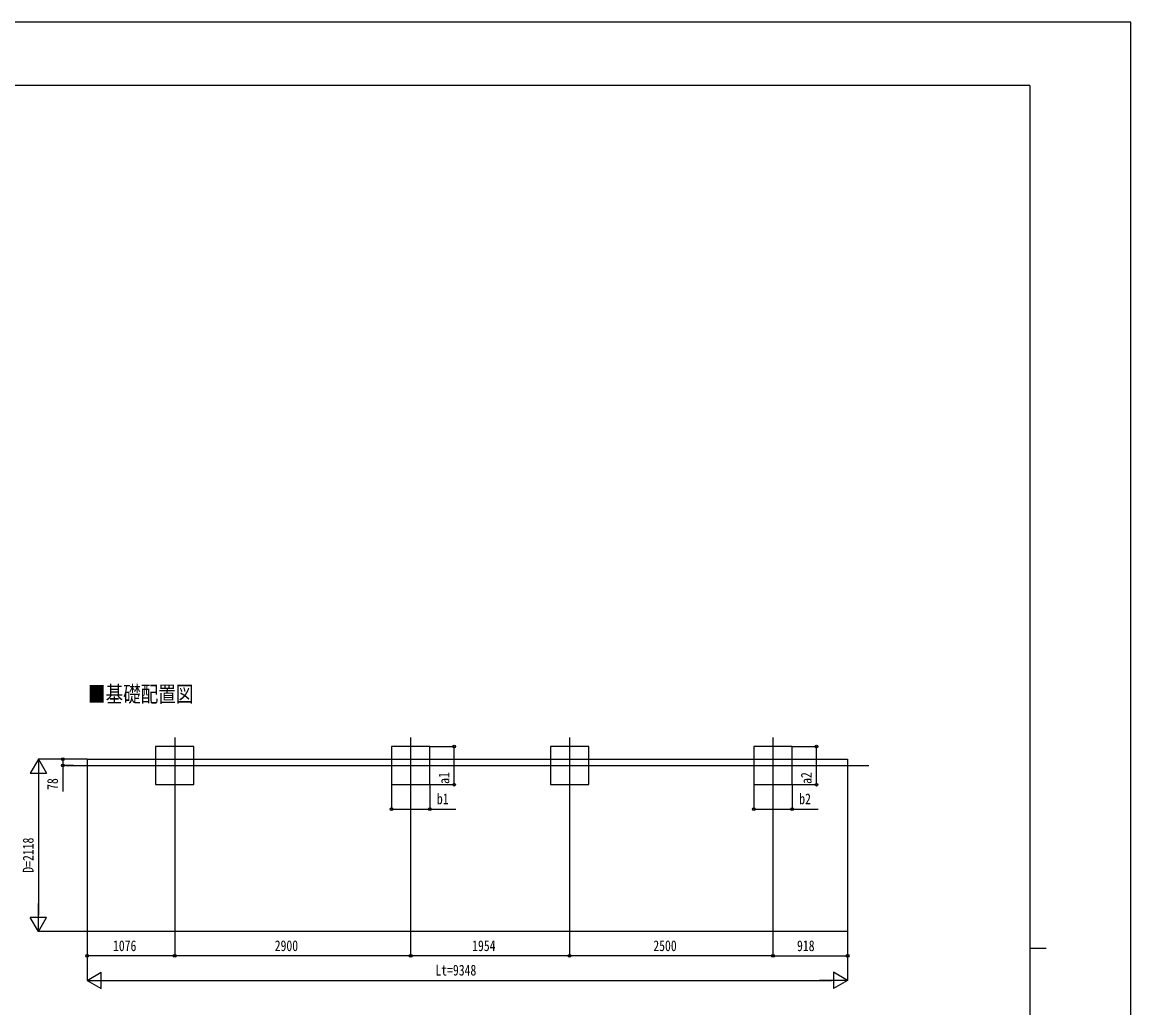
# Model space of a CAD drawing. Units: millimetres, scale not verified. Extents: x -16820 to 16820, y -11880 to 11880.
# Drawn here: x 3192 to 16820, y -234 to 11880 of the extents above; entities that cross this region are included whole.
import ezdxf
from ezdxf.enums import TextEntityAlignment as Align

# ---------------------------------------------------------------- set-up
doc = ezdxf.new("R2010")
doc.units = ezdxf.units.MM
doc.header["$LTSCALE"] = 50
for name, color, linetype in [('0-2_USER1', 3, 'Continuous'), ('0-4_YKK_12', 2, 'Continuous'), ('0-6_YKK_A1', 4, 'Continuous'), ('0-7_YKK_D', 6, 'Continuous'), ('0-8_YKK_ZWAK', 7, 'Continuous')]:
    doc.layers.add(name, color=color, linetype=linetype)
doc.styles.add('ＭＳ ゴシック', font='')
doc.styles.get('ＭＳ ゴシック').set_extended_font_data('MS Gothic')

msp = doc.modelspace()

# ---------------------------------------------------------------- linework, layer by layer
at = {"layer": '0-4_YKK_12'}
for p, q in [((5067.07, 3087.47), (5067.07, 562.24)), ((7967.07, 3087.47), (7967.07, 562.24)), ((9921.07, 3087.47), (9921.07, 562.24)), ((12421.07, 3087.47), (12421.07, 562.24)), ((3730.31, 2743.6), (13599.83, 2743.6))]:
    msp.add_line(p, q, dxfattribs=at)
at = {"layer": '0-6_YKK_A1'}
for p, q in [((3991.07, 2821.4), (13339.07, 2821.4)), ((3991.07, 2821.4), (3991.07, 703.4)), ((13339.07, 2821.4), (13339.07, 703.4)), ((13339.07, 703.4), (3991.07, 703.4))]:
    msp.add_line(p, q, dxfattribs=at)
for points in [[(4832.07, 2508.6), (5302.07, 2508.6), (5302.07, 2978.6), (4832.07, 2978.6)], [(7732.07, 2508.6), (8202.07, 2508.6), (8202.07, 2978.6), (7732.07, 2978.6)], [(9686.07, 2508.6), (10156.07, 2508.6), (10156.07, 2978.6), (9686.07, 2978.6)], [(12186.07, 2508.6), (12656.07, 2508.6), (12656.07, 2978.6), (12186.07, 2978.6)]]:
    msp.add_lwpolyline(points, close=True, dxfattribs=at)
at = {"layer": '0-7_YKK_D'}
for p, q in [((8203.07, 2978.6), (8503.07, 2978.6)), ((8502.07, 2508.6), (8502.07, 2978.6)), ((12657.07, 2978.6), (12957.07, 2978.6)), ((12956.07, 2508.6), (12956.07, 2978.6)), ((3391.07, 2821.4), (3291.07, 2648.19)), ((3990.07, 2821.4), (3390.07, 2821.4)), ((3391.07, 2821.4), (3491.07, 2648.19)), ((3391.07, 2821.4), (3391.07, 2474.99)), ((3990.07, 2821.4), (3690.07, 2821.4)), ((3822.8, 2743.6), (3690.07, 2743.6)), ((3291.07, 2648.19), (3491.07, 2648.19)), ((3391.07, 2621.4), (3391.07, 903.4)), ((7732.07, 2507.6), (7732.07, 2207.6)), ((8202.07, 2507.6), (8202.07, 2207.6)), ((8203.07, 2508.6), (8503.07, 2508.6)), ((12186.07, 2507.6), (12186.07, 2207.6)), ((12656.07, 2507.6), (12656.07, 2207.6)), ((12657.07, 2508.6), (12957.07, 2508.6)), ((3391.07, 703.4), (3391.07, 1049.81)), ((3391.07, 703.4), (3291.07, 876.6)), ((3491.07, 876.6), (3291.07, 876.6)), ((3391.07, 703.4), (3491.07, 876.6)), ((3990.07, 703.4), (3390.07, 703.4)), ((3991.07, 702.4), (3991.07, 102.4)), ((3991.07, 702.4), (3991.07, 402.4)), ((13339.07, 702.4), (13339.07, 402.4)), ((13339.07, 702.4), (13339.07, 102.4)), ((5067.07, 561.24), (5067.07, 402.4)), ((5067.07, 561.24), (5067.07, 402.4)), ((7967.07, 561.24), (7967.07, 402.4)), ((7967.07, 561.24), (7967.07, 402.4)), ((9921.07, 561.24), (9921.07, 402.4)), ((9921.07, 561.24), (9921.07, 402.4)), ((12421.07, 561.24), (12421.07, 402.4)), ((12421.07, 561.24), (12421.07, 402.4)), ((5067.07, 403.4), (3991.07, 403.4)), ((7967.07, 403.4), (5067.07, 403.4)), ((9921.07, 403.4), (7967.07, 403.4)), ((12421.07, 403.4), (9921.07, 403.4)), ((12421.07, 403.4), (13339.07, 403.4)), ((3991.07, 103.4), (4164.28, 203.4)), ((4164.28, 3.4), (4164.28, 203.4)), ((13339.07, 103.4), (13165.87, 203.4)), ((13165.87, 203.4), (13165.87, 3.4)), ((3991.07, 103.4), (4164.28, 3.4)), ((3991.07, 103.4), (4337.48, 103.4)), ((4191.07, 103.4), (13139.07, 103.4)), ((13339.07, 103.4), (12992.66, 103.4)), ((13339.07, 103.4), (13165.87, 3.4))]:
    msp.add_line(p, q, dxfattribs=at)
for points in [[(3691.07, 2821.4), (3691.07, 2743.6), (3691.07, 2424.4)], [(7732.07, 2208.6), (8202.07, 2208.6), (8521.27, 2208.6)], [(12186.07, 2208.6), (12656.07, 2208.6), (12975.27, 2208.6)]]:
    msp.add_lwpolyline(points, dxfattribs=at)
for centre in [(8502.07, 2978.6), (12956.07, 2978.6), (3691.07, 2821.4), (3691.07, 2743.6), (8502.07, 2508.6), (12956.07, 2508.6), (7732.07, 2208.6), (8202.07, 2208.6), (12186.07, 2208.6), (12656.07, 2208.6), (3991.07, 403.4), (5067.07, 403.4), (5067.07, 403.4), (7967.07, 403.4), (7967.07, 403.4), (9921.07, 403.4), (9921.07, 403.4), (12421.07, 403.4), (12421.07, 403.4), (13339.07, 403.4)]:
    msp.add_circle(centre, 17, dxfattribs=at)
at = {"layer": '0-8_YKK_ZWAK'}
for p, q in [((15580.08, 11100), (-15619.92, 11100)), ((15580.08, 11100), (15580.08, -10100)), ((15580.08, 500), (15780.08, 500))]:
    msp.add_line(p, q, dxfattribs=at)
msp.add_lwpolyline([(-16820, -11880), (16820, -11880), (16820, 11880), (-16820, 11880)], close=True, dxfattribs=at)

# ---------------------------------------------------------------- texts
at = {"layer": '0-2_USER1', "style": 'ＭＳ ゴシック', "width": 0.8}
msp.add_text('■基礎配置図', height=197.9, dxfattribs=at).set_placement((4001.2, 3464), align=Align.BOTTOM_LEFT)
at = {"layer": '0-7_YKK_D', "style": 'ＭＳ ゴシック', "width": 0.8}
for s, p in [('a1', (8482.07, 2518)), ('a2', (12936.07, 2518)), ('78', (3671.07, 2444.4)), ('D=2118', (3371.07, 1426.4))]:
    msp.add_text(s, height=132, rotation=90, dxfattribs=at).set_placement(p, align=Align.BOTTOM_LEFT)
for s, p in [('b1', (8290.07, 2228.6)), ('b2', (12744.07, 2228.6)), ('1076', (4308.27, 423.4)), ('2900', (6296.27, 423.4)), ('1954', (8723.27, 423.4)), ('2500', (10950.27, 423.4)), ('918', (12716.87, 423.4)), ('Lt=9348', (8271.47, 123.4))]:
    msp.add_text(s, height=132, dxfattribs=at).set_placement(p, align=Align.BOTTOM_LEFT)

doc.saveas('drawing.dxf')
